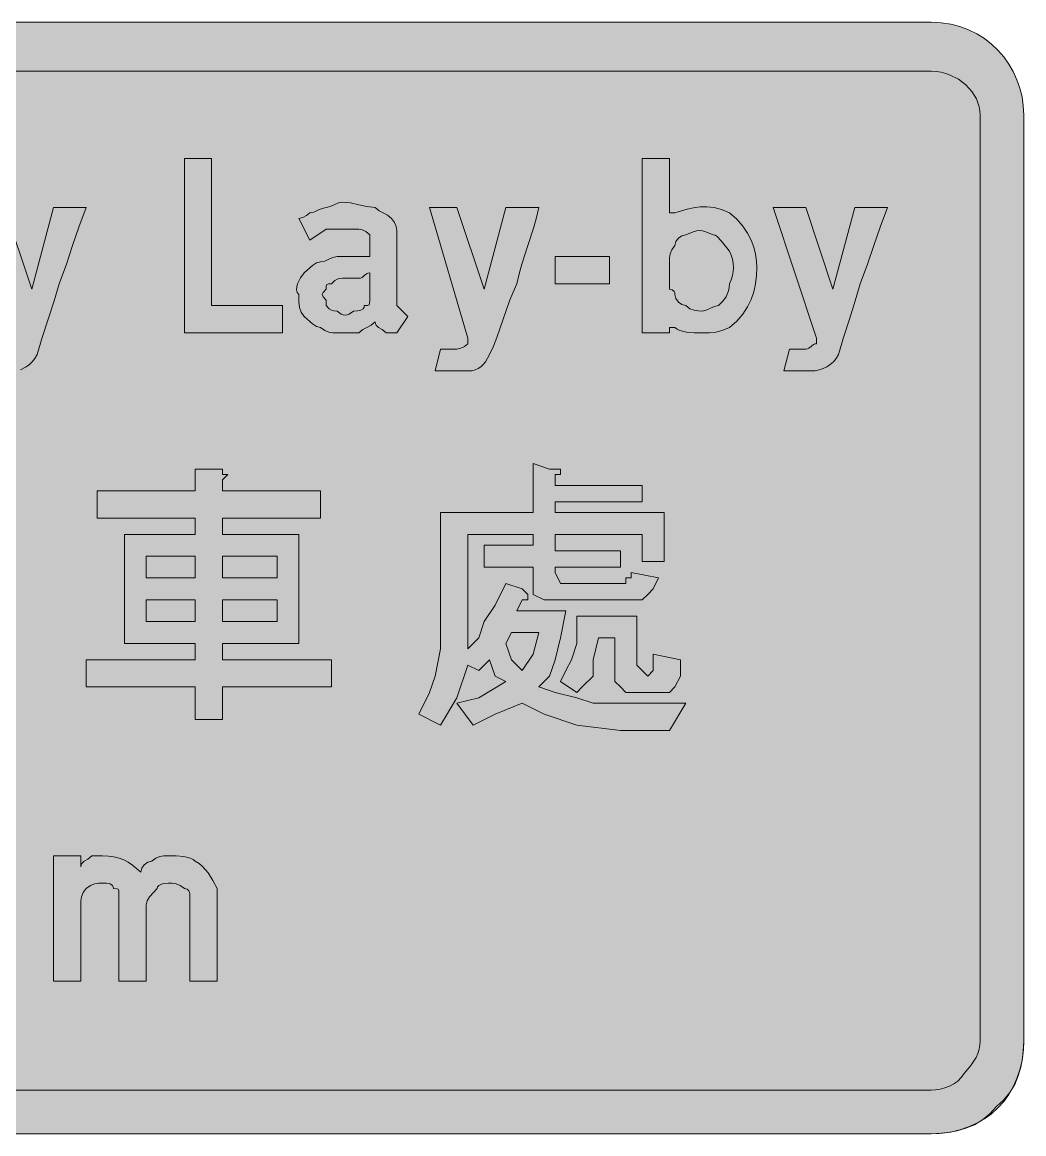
# Model space of a CAD drawing. Header units: metres. Extents: x 28 to 538, y 13 to 258.
# Drawn here: x 317.6 to 538.1, y 12.7 to 257.5 of the extents above; entities that cross this region are included whole.
import ezdxf

# ---------------------------------------------------------------- set-up
doc = ezdxf.new("R2010")
doc.units = ezdxf.units.M
for name, color, linetype, true_color in [('FILL_BLUE_0000FF', 7, 'Continuous', 0x0000ff), ('FILL_WHITE_FFFFFF', 7, 'Continuous', 0xffffff), ('STROKE_BLUE_0000FF', 7, 'Continuous', 0x0000ff)]:
    doc.layers.add(name, color=color, linetype=linetype, true_color=true_color)

msp = doc.modelspace()

# ---------------------------------------------------------------- hatches: boundary and pattern name
at = {"layer": 'FILL_BLUE_0000FF', "true_color": 0x0000ff}
h = msp.add_hatch(color=7, dxfattribs=at)
h.dxf.hatch_style = 1
h.paths.add_polyline_path([(518.76, 246.66), (519.84, 246.5), (520.87, 246.25), (521.87, 245.89), (523.7, 244.95), (525.3, 243.72), (526.61, 242.27), (527.61, 240.64), (528.23, 238.91), (528.39, 238.02), (528.45, 237.12), (528.45, 33.12), (528.39, 32.22), (528.23, 31.32), (527.94, 30.42), (527.55, 29.52), (526.43, 27.72), (524.85, 25.92), (524.29, 25.08), (523.56, 24.34), (522.68, 23.73), (521.7, 23.22), (520.67, 22.83), (519.62, 22.54), (518.6, 22.38), (517.65, 22.32), (48.45, 22.32), (47.55, 22.38), (46.65, 22.54), (45.75, 22.83), (44.85, 23.22), (43.05, 24.34), (41.25, 25.92), (39.67, 27.72), (38.55, 29.52), (38.16, 30.42), (37.87, 31.32), (37.71, 32.22), (37.65, 33.12), (37.65, 237.12), (37.84, 238.02), (38.25, 238.92), (38.66, 239.82), (38.85, 240.72), (39.06, 241.62), (39.6, 242.52), (41.25, 244.32), (42.15, 245.03), (43.05, 245.52), (43.95, 246.01), (44.85, 246.72), (48.45, 246.72), (517.65, 246.72), (518.76, 246.66)])
at = {"layer": 'FILL_WHITE_FFFFFF', "true_color": 0xffffff}
h = msp.add_hatch(color=7, dxfattribs=at)
h.dxf.hatch_style = 1
h.paths.add_polyline_path([(519.86, 257.41), (521.97, 257.09), (523.99, 256.56), (525.9, 255.85), (527.7, 254.96), (529.38, 253.91), (530.93, 252.71), (532.35, 251.37), (533.63, 249.9), (534.76, 248.32), (535.74, 246.64), (536.55, 244.86), (537.2, 243.01), (537.67, 241.1), (537.95, 239.13), (538.05, 237.12), (538.05, 33.12), (537.99, 31.27), (537.79, 29.35), (537.42, 27.4), (536.85, 25.47), (536.06, 23.59), (535.01, 21.81), (533.69, 20.18), (532.05, 18.72), (530.59, 17.08), (528.96, 15.76), (527.18, 14.71), (525.3, 13.92), (523.37, 13.35), (521.42, 12.98), (519.5, 12.78), (517.65, 12.72), (48.45, 12.72), (46.65, 12.74), (44.85, 12.87), (43.05, 13.23), (41.25, 13.92), (38.77, 14.84), (36.75, 15.87), (35.91, 16.46), (35.17, 17.13), (34.56, 17.87), (34.05, 18.72), (33.2, 19.23), (32.46, 19.84), (31.79, 20.58), (31.2, 21.42), (30.17, 23.44), (29.25, 25.92), (28.56, 27.72), (28.2, 29.52), (28.07, 31.32), (28.05, 33.12), (28.05, 237.12), (28.11, 238.92), (28.31, 240.72), (28.68, 242.52), (29.25, 244.32), (30.04, 246.12), (31.09, 247.92), (32.41, 249.72), (34.05, 251.52), (35.51, 252.81), (37.14, 253.98), (38.92, 255), (40.8, 255.87), (42.73, 256.57), (44.68, 257.09), (46.6, 257.41), (48.45, 257.52), (517.65, 257.52), (519.86, 257.41)])
h = msp.add_hatch(color=7, dxfattribs=at)
h.dxf.hatch_style = 1
h.paths.add_polyline_path([(353.25, 227.52), (359.25, 227.52), (359.25, 195.12), (374.85, 195.12), (374.85, 189.12), (353.25, 189.12), (353.25, 227.52)])
h = msp.add_hatch(color=7, dxfattribs=at)
h.dxf.hatch_style = 1
h.paths.add_polyline_path([(465.36, 216.68), (466.8, 216.87), (468.29, 216.89), (469.86, 216.7), (471.5, 216.26), (473.25, 215.52), (474.89, 214.12), (476.21, 212.63), (477.26, 211.09), (478.05, 209.52), (478.62, 207.95), (478.99, 206.41), (479.19, 204.92), (479.25, 203.52), (479.19, 201.72), (478.99, 199.94), (478.62, 198.18), (478.05, 196.47), (477.26, 194.81), (476.21, 193.23), (474.89, 191.72), (473.25, 190.32), (471.64, 189.63), (470.25, 189.27), (468.86, 189.14), (467.25, 189.12), (465.47, 189.14), (463.8, 189.27), (462.36, 189.63), (461.75, 189.92), (461.25, 190.32), (460.05, 190.32), (460.05, 189.12), (454.05, 189.12), (454.05, 227.52), (460.05, 227.52), (460.05, 215.52), (461.25, 215.52), (463.97, 216.36), (465.36, 216.68)])
h.paths.add_polyline_path([(469.05, 194.52), (469.95, 194.93), (470.85, 195.12), (471.73, 196.04), (472.5, 197.07), (473.04, 198.33), (473.2, 199.07), (473.25, 199.92), (473.64, 200.82), (473.92, 201.72), (474.09, 202.62), (474.15, 203.52), (474.09, 204.42), (473.92, 205.32), (473.64, 206.22), (473.25, 207.12), (471.45, 209.37), (470.55, 210.33), (470.1, 210.61), (469.65, 210.72), (468.04, 211.39), (467.33, 211.56), (466.65, 211.62), (465.97, 211.56), (465.26, 211.39), (463.65, 210.72), (462.77, 210.51), (462, 209.97), (461.46, 209.2), (461.25, 208.32), (460.56, 207.42), (460.2, 206.52), (460.07, 205.62), (460.05, 204.72), (460.05, 201.12), (460.05, 198.72), (460.65, 198.57), (461.06, 198.21), (461.2, 197.92), (461.25, 197.52), (461.46, 196.64), (462, 195.87), (462.77, 195.33), (463.65, 195.12), (464.55, 194.43), (465.45, 194.07), (466.35, 193.94), (467.25, 193.92), (468.15, 194.11), (469.05, 194.52)], flags=16)
h = msp.add_hatch(color=7, dxfattribs=at)
h.dxf.hatch_style = 1
h.paths.add_polyline_path([(379.33, 214.51), (380.1, 214.92), (380.85, 215.52), (381.75, 215.71), (382.65, 216.12), (383.55, 216.53), (384.45, 216.72), (385.35, 216.91), (386.25, 217.32), (387.15, 217.73), (388.05, 217.92), (389.85, 217.73), (391.65, 217.32), (393.45, 216.91), (395.25, 216.72), (396.15, 216.01), (397.05, 215.52), (397.95, 215.03), (398.85, 214.32), (399.54, 213.42), (399.9, 212.52), (400.03, 211.62), (400.05, 210.72), (400.05, 204.72), (400.05, 195.12), (401.25, 193.92), (402.45, 192.72), (400.05, 189.12), (397.65, 189.12), (396.77, 189.83), (396, 190.32), (395.46, 190.81), (395.3, 191.12), (395.25, 191.52), (394.35, 190.81), (393.45, 190.32), (392.55, 189.83), (391.65, 189.12), (386.85, 189.12), (385.95, 189.14), (385.05, 189.27), (384.15, 189.63), (383.25, 190.32), (382.35, 190.53), (381.45, 191.07), (379.65, 192.72), (378.96, 193.64), (378.6, 194.67), (378.47, 195.93), (378.45, 197.52), (378.11, 198.02), (377.96, 198.61), (377.99, 199.25), (378.15, 199.92), (378.79, 201.23), (379.65, 202.32), (381.45, 203.97), (382.35, 204.51), (383.25, 204.72), (384.15, 204.91), (385.05, 205.32), (385.95, 205.73), (386.85, 205.92), (390.45, 205.92), (394.05, 205.92), (394.05, 207.12), (394.05, 209.52), (394.05, 210.72), (393.17, 211.41), (392.4, 211.77), (391.65, 211.92), (386.85, 211.92), (385.65, 211.92), (384.45, 211.92), (380.85, 209.52), (378.45, 214.32), (379.33, 214.51)])
h.paths.add_polyline_path([(388.2, 193.08), (388.65, 193.02), (389.1, 193.08), (389.55, 193.24), (390.45, 193.92), (391.33, 193.94), (392.1, 194.07), (392.64, 194.43), (392.8, 194.72), (392.85, 195.12), (393.54, 195.14), (393.9, 195.27), (394.03, 195.63), (394.05, 196.32), (394.05, 197.52), (394.05, 202.32), (393.65, 202.27), (393.34, 202.13), (392.85, 201.72), (392.36, 201.31), (392.05, 201.17), (391.65, 201.12), (388.05, 201.12), (387.34, 201.1), (386.85, 200.97), (386.36, 200.61), (385.65, 199.92), (384.96, 199.9), (384.6, 199.77), (384.47, 199.41), (384.45, 198.72), (383.77, 198.01), (383.55, 197.52), (383.77, 197.03), (384.45, 196.32), (384.45, 195.12), (385.16, 194.43), (385.65, 194.07), (386.14, 193.94), (386.85, 193.92), (387.75, 193.24), (388.2, 193.08)], flags=16)
h = msp.add_hatch(color=7, dxfattribs=at)
h.dxf.hatch_style = 1
h.paths.add_polyline_path([(316.05, 187.92), (306.45, 216.72), (313.65, 216.72), (319.65, 198.72), (324.45, 216.72), (331.65, 216.72), (330.04, 212.41), (328.65, 208.32), (327.26, 204.23), (325.65, 199.92), (324.56, 196.13), (323.25, 192.12), (321.94, 188.11), (320.85, 184.32), (320.35, 183.48), (319.76, 182.74), (319.12, 182.13), (318.45, 181.62), (317.14, 180.94), (316.05, 180.72), (312.45, 180.72), (308.85, 180.72), (310.05, 185.52), (313.65, 185.52), (314.05, 185.57), (314.36, 185.71), (314.85, 186.12), (315.34, 186.53), (315.65, 186.67), (316.05, 186.72), (316.05, 187.92)])
h = msp.add_hatch(color=7, dxfattribs=at)
h.dxf.hatch_style = 1
h.paths.add_polyline_path([(415.65, 187.92), (407.25, 216.72), (413.25, 216.72), (419.25, 198.72), (424.05, 216.72), (431.25, 216.72), (430.75, 214.52), (430.16, 212.41), (428.85, 208.32), (427.54, 204.23), (426.95, 202.12), (426.45, 199.92), (425.6, 198.07), (424.84, 196.13), (423.45, 192.12), (422.06, 188.11), (421.3, 186.17), (420.45, 184.32), (419.53, 182.74), (419.04, 182.13), (418.5, 181.62), (417.91, 181.23), (417.24, 180.94), (416.5, 180.78), (415.65, 180.72), (412.05, 180.72), (408.45, 180.72), (409.65, 185.52), (413.25, 185.52), (414.13, 185.71), (414.9, 186.12), (415.65, 186.72), (415.65, 187.92)])
h = msp.add_hatch(color=7, dxfattribs=at)
h.dxf.hatch_style = 1
h.paths.add_polyline_path([(492.45, 187.92), (482.85, 216.72), (490.05, 216.72), (496.05, 198.72), (500.85, 216.72), (508.05, 216.72), (506.44, 212.41), (505.05, 208.32), (503.66, 204.23), (502.05, 199.92), (500.96, 196.13), (499.65, 192.12), (498.34, 188.11), (497.25, 184.32), (496.75, 183.48), (496.14, 182.74), (495.46, 182.13), (494.7, 181.62), (493.89, 181.23), (493.03, 180.94), (492.15, 180.78), (491.25, 180.72), (488.85, 180.72), (485.25, 180.72), (486.45, 185.52), (490.05, 185.52), (490.45, 185.57), (490.76, 185.71), (491.25, 186.12), (491.74, 186.53), (492.05, 186.67), (492.45, 186.72), (492.45, 187.92)])
h = msp.add_hatch(color=7, dxfattribs=at)
h.dxf.hatch_style = 1
h.paths.add_polyline_path([(446.85, 205.92), (446.85, 199.92), (434.85, 199.92), (434.85, 205.92), (446.85, 205.92)])
h = msp.add_hatch(color=7, dxfattribs=at)
h.dxf.hatch_style = 1
h.paths.add_polyline_path([(433.65, 159.12), (434.85, 159.12), (436.05, 159.12), (436.05, 157.92), (434.85, 157.92), (434.85, 155.52), (454.05, 155.52), (454.05, 151.92), (434.85, 151.92), (434.85, 149.52), (458.85, 149.52), (458.85, 138.72), (454.05, 138.72), (454.05, 144.72), (434.85, 144.72), (434.85, 141.12), (449.25, 141.12), (449.25, 137.52), (434.85, 137.52), (434.85, 136.32), (436.05, 133.92), (437.25, 133.92), (448.05, 133.92), (450.45, 133.92), (450.45, 135.12), (451.65, 135.12), (451.65, 136.32), (457.65, 135.12), (456.45, 132.72), (455.25, 131.52), (454.05, 130.32), (451.65, 130.32), (433.65, 130.32), (432.45, 130.32), (430.05, 131.52), (430.05, 132.72), (430.05, 133.92), (430.05, 137.52), (419.25, 137.52), (419.25, 142.32), (430.05, 142.32), (430.05, 144.72), (415.65, 144.72), (415.65, 126.72), (415.65, 119.52), (418.05, 121.92), (419.25, 125.52), (421.65, 129.12), (424.05, 133.92), (427.65, 132.72), (428.85, 131.52), (428.85, 130.32), (427.65, 130.32), (426.45, 127.92), (437.25, 127.92), (436.05, 121.92), (434.85, 117.12), (433.65, 113.52), (431.25, 111.12), (434.85, 109.92), (439.65, 108.72), (443.25, 107.52), (448.05, 107.52), (463.65, 107.52), (460.05, 101.52), (449.25, 101.52), (439.65, 102.72), (432.45, 105.12), (427.65, 107.52), (421.65, 105.12), (416.85, 102.72), (413.25, 107.52), (418.05, 108.72), (424.05, 112.32), (421.65, 113.52), (420.45, 117.12), (418.05, 114.72), (415.65, 115.92), (413.25, 108.72), (409.65, 102.72), (404.85, 105.12), (407.25, 109.92), (408.45, 113.52), (409.65, 119.52), (409.65, 124.32), (409.65, 149.52), (430.05, 149.52), (430.05, 160.32), (433.65, 159.12)])
h.paths.add_polyline_path([(425.25, 117.12), (427.65, 114.72), (430.05, 118.32), (431.25, 123.12), (425.25, 123.12), (424.05, 120.72), (425.25, 117.12)], flags=16)
h = msp.add_hatch(color=7, dxfattribs=at)
h.dxf.hatch_style = 1
h.paths.add_polyline_path([(362.85, 157.92), (361.65, 156.72), (361.65, 154.32), (383.25, 154.32), (383.25, 148.32), (361.65, 148.32), (361.65, 144.72), (378.45, 144.72), (378.45, 120.72), (361.65, 120.72), (361.65, 117.12), (385.65, 117.12), (385.65, 111.12), (361.65, 111.12), (361.65, 103.92), (355.65, 103.92), (355.65, 111.12), (331.65, 111.12), (331.65, 117.12), (355.65, 117.12), (355.65, 120.72), (340.05, 120.72), (340.05, 144.72), (355.65, 144.72), (355.65, 148.32), (334.05, 148.32), (334.05, 154.32), (355.65, 154.32), (355.65, 159.12), (361.65, 159.12), (361.65, 157.92), (362.85, 157.92)])
h.paths.add_polyline_path([(355.65, 135.12), (355.65, 139.92), (344.85, 139.92), (344.85, 135.12), (355.65, 135.12)], flags=16)
h.paths.add_polyline_path([(344.85, 125.52), (355.65, 125.52), (355.65, 130.32), (344.85, 130.32), (344.85, 125.52)], flags=16)
h.paths.add_polyline_path([(361.65, 139.92), (361.65, 135.12), (373.65, 135.12), (373.65, 139.92), (361.65, 139.92)], flags=16)
h.paths.add_polyline_path([(373.65, 130.32), (361.65, 130.32), (361.65, 125.52), (373.65, 125.52), (373.65, 130.32)], flags=16)
h = msp.add_hatch(color=7, dxfattribs=at)
h.dxf.hatch_style = 1
h.paths.add_polyline_path([(452.85, 126.72), (452.85, 117.12), (452.85, 115.92), (454.05, 114.72), (455.25, 113.52), (456.45, 114.72), (456.45, 118.32), (462.45, 117.12), (462.45, 113.52), (461.25, 111.12), (460.05, 109.92), (457.65, 109.92), (452.85, 109.92), (450.45, 109.92), (449.25, 111.12), (448.05, 112.32), (448.05, 114.72), (448.05, 121.92), (444.45, 121.92), (443.25, 117.12), (443.25, 113.52), (440.85, 111.12), (439.65, 109.92), (436.05, 112.32), (437.25, 114.72), (438.45, 117.12), (439.65, 120.72), (439.65, 124.32), (439.65, 126.72), (452.85, 126.72)])
h = msp.add_hatch(color=7, dxfattribs=at)
h.dxf.hatch_style = 1
h.paths.add_polyline_path([(330.45, 71.52), (330.5, 71.92), (330.66, 72.23), (331.2, 72.72), (331.97, 73.21), (332.85, 73.92), (335.25, 73.92), (336.55, 73.86), (337.74, 73.69), (338.86, 73.41), (339.9, 73.02), (340.89, 72.51), (341.83, 71.89), (343.65, 70.32), (343.86, 71.2), (344.4, 71.97), (345.17, 72.51), (346.05, 72.72), (346.95, 73.41), (347.85, 73.77), (348.75, 73.9), (349.65, 73.92), (351.43, 73.9), (353.1, 73.77), (354.54, 73.41), (355.15, 73.12), (355.65, 72.72), (356.5, 72.22), (357.24, 71.61), (358.5, 70.17), (359.53, 68.5), (360.45, 66.72), (360.45, 65.52), (360.45, 46.32), (354.45, 46.32), (354.45, 64.32), (354.45, 65.52), (354.4, 65.92), (354.26, 66.21), (353.85, 66.57), (353.25, 66.72), (352.35, 67.41), (351.45, 67.77), (350.55, 67.9), (349.65, 67.92), (348.45, 67.77), (347.63, 67.41), (347.35, 67.12), (347.25, 66.72), (345.6, 64.92), (345.06, 64.02), (344.85, 63.12), (344.85, 46.32), (338.85, 46.32), (338.85, 64.32), (338.85, 65.52), (338.83, 66.21), (338.7, 66.57), (338.34, 66.7), (337.65, 66.72), (337.6, 67.12), (337.44, 67.41), (336.9, 67.77), (336.13, 67.9), (335.25, 67.92), (334.35, 67.9), (333.45, 67.77), (332.55, 67.41), (331.65, 66.72), (330.96, 65.82), (330.6, 64.92), (330.47, 64.02), (330.45, 63.12), (330.45, 46.32), (324.45, 46.32), (324.45, 73.92), (330.45, 73.92), (330.45, 71.52)])

# ---------------------------------------------------------------- linework, layer by layer
at = {"layer": 'FILL_BLUE_0000FF', "lineweight": 0, "true_color": 0x0000ff}
msp.add_lwpolyline([(48.45, 246.72), (517.65, 246.72), (518.76, 246.66), (519.84, 246.5), (520.87, 246.25), (521.87, 245.89), (523.7, 244.95), (525.3, 243.72), (526.61, 242.27), (527.61, 240.64), (528.23, 238.91), (528.39, 238.02), (528.45, 237.12), (528.45, 33.12), (528.39, 32.22), (528.23, 31.32), (527.94, 30.42), (527.55, 29.52), (526.43, 27.72), (524.85, 25.92), (524.29, 25.08), (523.56, 24.34), (522.68, 23.73), (521.7, 23.22), (520.67, 22.83), (519.62, 22.54), (518.6, 22.38), (517.65, 22.32), (48.45, 22.32)], dxfattribs=at)
at = {"layer": 'FILL_WHITE_FFFFFF', "lineweight": 0, "true_color": 0xffffff}
for points in [[(48.45, 257.52), (517.65, 257.52), (519.86, 257.41), (521.97, 257.09), (523.99, 256.56), (525.9, 255.85), (527.7, 254.96), (529.38, 253.91), (530.93, 252.71), (532.35, 251.37), (533.63, 249.9), (534.76, 248.32), (535.74, 246.64), (536.55, 244.86), (537.2, 243.01), (537.67, 241.1), (537.95, 239.13), (538.05, 237.12), (538.05, 33.12), (537.99, 31.27), (537.79, 29.35), (537.42, 27.4), (536.85, 25.47), (536.06, 23.59), (535.01, 21.81), (533.69, 20.18), (532.05, 18.72), (530.59, 17.08), (528.96, 15.76), (527.18, 14.71), (525.3, 13.92), (523.37, 13.35), (521.42, 12.98), (519.5, 12.78), (517.65, 12.72), (48.45, 12.72)], [(313.65, 216.72), (319.65, 198.72), (324.45, 216.72), (331.65, 216.72), (330.04, 212.41), (328.65, 208.32), (327.26, 204.23), (325.65, 199.92), (324.56, 196.13), (323.25, 192.12), (321.94, 188.11), (320.85, 184.32), (320.35, 183.48), (319.76, 182.74), (319.12, 182.13), (318.45, 181.62), (317.14, 180.94)]]:
    msp.add_lwpolyline(points, dxfattribs=at)
for points in [[(353.25, 227.52), (359.25, 227.52), (359.25, 195.12), (374.85, 195.12), (374.85, 189.12), (353.25, 189.12)], [(465.36, 216.68), (466.8, 216.87), (468.29, 216.89), (469.86, 216.7), (471.5, 216.26), (473.25, 215.52), (474.89, 214.12), (476.21, 212.63), (477.26, 211.09), (478.05, 209.52), (478.62, 207.95), (478.99, 206.41), (479.19, 204.92), (479.25, 203.52), (479.19, 201.72), (478.99, 199.94), (478.62, 198.18), (478.05, 196.47), (477.26, 194.81), (476.21, 193.23), (474.89, 191.72), (473.25, 190.32), (471.64, 189.63), (470.25, 189.27), (468.86, 189.14), (467.25, 189.12), (465.47, 189.14), (463.8, 189.27), (462.36, 189.63), (461.75, 189.92), (461.25, 190.32), (460.05, 190.32), (460.05, 189.12), (454.05, 189.12), (454.05, 227.52), (460.05, 227.52), (460.05, 215.52), (461.25, 215.52), (463.97, 216.36)], [(379.33, 214.51), (380.1, 214.92), (380.85, 215.52), (381.75, 215.71), (382.65, 216.12), (383.55, 216.53), (384.45, 216.72), (385.35, 216.91), (386.25, 217.32), (387.15, 217.73), (388.05, 217.92), (389.85, 217.73), (391.65, 217.32), (393.45, 216.91), (395.25, 216.72), (396.15, 216.01), (397.05, 215.52), (397.95, 215.03), (398.85, 214.32), (399.54, 213.42), (399.9, 212.52), (400.03, 211.62), (400.05, 210.72), (400.05, 204.72), (400.05, 195.12), (401.25, 193.92), (402.45, 192.72), (400.05, 189.12), (397.65, 189.12), (396.77, 189.83), (396, 190.32), (395.46, 190.81), (395.3, 191.12), (395.25, 191.52), (394.35, 190.81), (393.45, 190.32), (392.55, 189.83), (391.65, 189.12), (386.85, 189.12), (385.95, 189.14), (385.05, 189.27), (384.15, 189.63), (383.25, 190.32), (382.35, 190.53), (381.45, 191.07), (379.65, 192.72), (378.96, 193.64), (378.6, 194.67), (378.47, 195.93), (378.45, 197.52), (378.11, 198.02), (377.96, 198.61), (377.99, 199.25), (378.15, 199.92), (378.79, 201.23), (379.65, 202.32), (381.45, 203.97), (382.35, 204.51), (383.25, 204.72), (384.15, 204.91), (385.05, 205.32), (385.95, 205.73), (386.85, 205.92), (390.45, 205.92), (394.05, 205.92), (394.05, 207.12), (394.05, 209.52), (394.05, 210.72), (393.17, 211.41), (392.4, 211.77), (391.65, 211.92), (386.85, 211.92), (385.65, 211.92), (384.45, 211.92), (380.85, 209.52), (378.45, 214.32)], [(415.65, 187.92), (407.25, 216.72), (413.25, 216.72), (419.25, 198.72), (424.05, 216.72), (431.25, 216.72), (430.75, 214.52), (430.16, 212.41), (428.85, 208.32), (427.54, 204.23), (426.95, 202.12), (426.45, 199.92), (425.6, 198.07), (424.84, 196.13), (423.45, 192.12), (422.06, 188.11), (421.3, 186.17), (420.45, 184.32), (419.53, 182.74), (419.04, 182.13), (418.5, 181.62), (417.91, 181.23), (417.24, 180.94), (416.5, 180.78), (415.65, 180.72), (412.05, 180.72), (408.45, 180.72), (409.65, 185.52), (413.25, 185.52), (414.13, 185.71), (414.9, 186.12), (415.65, 186.72)], [(492.45, 187.92), (482.85, 216.72), (490.05, 216.72), (496.05, 198.72), (500.85, 216.72), (508.05, 216.72), (506.44, 212.41), (505.05, 208.32), (503.66, 204.23), (502.05, 199.92), (500.96, 196.13), (499.65, 192.12), (498.34, 188.11), (497.25, 184.32), (496.75, 183.48), (496.14, 182.74), (495.46, 182.13), (494.7, 181.62), (493.89, 181.23), (493.03, 180.94), (492.15, 180.78), (491.25, 180.72), (488.85, 180.72), (485.25, 180.72), (486.45, 185.52), (490.05, 185.52), (490.45, 185.57), (490.76, 185.71), (491.25, 186.12), (491.74, 186.53), (492.05, 186.67), (492.45, 186.72)], [(469.05, 194.52), (469.95, 194.93), (470.85, 195.12), (471.73, 196.04), (472.5, 197.07), (473.04, 198.33), (473.2, 199.07), (473.25, 199.92), (473.64, 200.82), (473.92, 201.72), (474.09, 202.62), (474.15, 203.52), (474.09, 204.42), (473.92, 205.32), (473.64, 206.22), (473.25, 207.12), (471.45, 209.37), (470.55, 210.33), (470.1, 210.61), (469.65, 210.72), (468.04, 211.39), (467.33, 211.56), (466.65, 211.62), (465.97, 211.56), (465.26, 211.39), (463.65, 210.72), (462.77, 210.51), (462, 209.97), (461.46, 209.2), (461.25, 208.32), (460.56, 207.42), (460.2, 206.52), (460.07, 205.62), (460.05, 204.72), (460.05, 201.12), (460.05, 198.72), (460.65, 198.57), (461.06, 198.21), (461.2, 197.92), (461.25, 197.52), (461.46, 196.64), (462, 195.87), (462.77, 195.33), (463.65, 195.12), (464.55, 194.43), (465.45, 194.07), (466.35, 193.94), (467.25, 193.92), (468.15, 194.11)], [(446.85, 205.92), (446.85, 199.92), (434.85, 199.92), (434.85, 205.92)], [(388.2, 193.08), (388.65, 193.02), (389.1, 193.08), (389.55, 193.24), (390.45, 193.92), (391.33, 193.94), (392.1, 194.07), (392.64, 194.43), (392.8, 194.72), (392.85, 195.12), (393.54, 195.14), (393.9, 195.27), (394.03, 195.63), (394.05, 196.32), (394.05, 197.52), (394.05, 202.32), (393.65, 202.27), (393.34, 202.13), (392.85, 201.72), (392.36, 201.31), (392.05, 201.17), (391.65, 201.12), (388.05, 201.12), (387.34, 201.1), (386.85, 200.97), (386.36, 200.61), (385.65, 199.92), (384.96, 199.9), (384.6, 199.77), (384.47, 199.41), (384.45, 198.72), (383.77, 198.01), (383.55, 197.52), (383.77, 197.03), (384.45, 196.32), (384.45, 195.12), (385.16, 194.43), (385.65, 194.07), (386.14, 193.94), (386.85, 193.92), (387.75, 193.24)], [(433.65, 159.12), (434.85, 159.12), (436.05, 159.12), (436.05, 157.92), (434.85, 157.92), (434.85, 155.52), (454.05, 155.52), (454.05, 151.92), (434.85, 151.92), (434.85, 149.52), (458.85, 149.52), (458.85, 138.72), (454.05, 138.72), (454.05, 144.72), (434.85, 144.72), (434.85, 141.12), (449.25, 141.12), (449.25, 137.52), (434.85, 137.52), (434.85, 136.32), (436.05, 133.92), (437.25, 133.92), (448.05, 133.92), (450.45, 133.92), (450.45, 135.12), (451.65, 135.12), (451.65, 136.32), (457.65, 135.12), (456.45, 132.72), (455.25, 131.52), (454.05, 130.32), (451.65, 130.32), (433.65, 130.32), (432.45, 130.32), (430.05, 131.52), (430.05, 132.72), (430.05, 133.92), (430.05, 137.52), (419.25, 137.52), (419.25, 142.32), (430.05, 142.32), (430.05, 144.72), (415.65, 144.72), (415.65, 126.72), (415.65, 119.52), (418.05, 121.92), (419.25, 125.52), (421.65, 129.12), (424.05, 133.92), (427.65, 132.72), (428.85, 131.52), (428.85, 130.32), (427.65, 130.32), (426.45, 127.92), (437.25, 127.92), (436.05, 121.92), (434.85, 117.12), (433.65, 113.52), (431.25, 111.12), (434.85, 109.92), (439.65, 108.72), (443.25, 107.52), (448.05, 107.52), (463.65, 107.52), (460.05, 101.52), (449.25, 101.52), (439.65, 102.72), (432.45, 105.12), (427.65, 107.52), (421.65, 105.12), (416.85, 102.72), (413.25, 107.52), (418.05, 108.72), (424.05, 112.32), (421.65, 113.52), (420.45, 117.12), (418.05, 114.72), (415.65, 115.92), (413.25, 108.72), (409.65, 102.72), (404.85, 105.12), (407.25, 109.92), (408.45, 113.52), (409.65, 119.52), (409.65, 124.32), (409.65, 149.52), (430.05, 149.52), (430.05, 160.32)], [(362.85, 157.92), (361.65, 156.72), (361.65, 154.32), (383.25, 154.32), (383.25, 148.32), (361.65, 148.32), (361.65, 144.72), (378.45, 144.72), (378.45, 120.72), (361.65, 120.72), (361.65, 117.12), (385.65, 117.12), (385.65, 111.12), (361.65, 111.12), (361.65, 103.92), (355.65, 103.92), (355.65, 111.12), (331.65, 111.12), (331.65, 117.12), (355.65, 117.12), (355.65, 120.72), (340.05, 120.72), (340.05, 144.72), (355.65, 144.72), (355.65, 148.32), (334.05, 148.32), (334.05, 154.32), (355.65, 154.32), (355.65, 159.12), (361.65, 159.12), (361.65, 157.92)], [(355.65, 135.12), (355.65, 139.92), (344.85, 139.92), (344.85, 135.12)], [(361.65, 139.92), (361.65, 135.12), (373.65, 135.12), (373.65, 139.92)], [(344.85, 125.52), (355.65, 125.52), (355.65, 130.32), (344.85, 130.32)], [(373.65, 130.32), (361.65, 130.32), (361.65, 125.52), (373.65, 125.52)], [(452.85, 126.72), (452.85, 117.12), (452.85, 115.92), (454.05, 114.72), (455.25, 113.52), (456.45, 114.72), (456.45, 118.32), (462.45, 117.12), (462.45, 113.52), (461.25, 111.12), (460.05, 109.92), (457.65, 109.92), (452.85, 109.92), (450.45, 109.92), (449.25, 111.12), (448.05, 112.32), (448.05, 114.72), (448.05, 121.92), (444.45, 121.92), (443.25, 117.12), (443.25, 113.52), (440.85, 111.12), (439.65, 109.92), (436.05, 112.32), (437.25, 114.72), (438.45, 117.12), (439.65, 120.72), (439.65, 124.32), (439.65, 126.72)], [(425.25, 117.12), (427.65, 114.72), (430.05, 118.32), (431.25, 123.12), (425.25, 123.12), (424.05, 120.72)], [(330.45, 71.52), (330.5, 71.92), (330.66, 72.23), (331.2, 72.72), (331.97, 73.21), (332.85, 73.92), (335.25, 73.92), (336.55, 73.86), (337.74, 73.69), (338.86, 73.41), (339.9, 73.02), (340.89, 72.51), (341.83, 71.89), (343.65, 70.32), (343.86, 71.2), (344.4, 71.97), (345.17, 72.51), (346.05, 72.72), (346.95, 73.41), (347.85, 73.77), (348.75, 73.9), (349.65, 73.92), (351.43, 73.9), (353.1, 73.77), (354.54, 73.41), (355.15, 73.12), (355.65, 72.72), (356.5, 72.22), (357.24, 71.61), (358.5, 70.17), (359.53, 68.5), (360.45, 66.72), (360.45, 65.52), (360.45, 46.32), (354.45, 46.32), (354.45, 64.32), (354.45, 65.52), (354.4, 65.92), (354.26, 66.21), (353.85, 66.57), (353.25, 66.72), (352.35, 67.41), (351.45, 67.77), (350.55, 67.9), (349.65, 67.92), (348.45, 67.77), (347.63, 67.41), (347.35, 67.12), (347.25, 66.72), (345.6, 64.92), (345.06, 64.02), (344.85, 63.12), (344.85, 46.32), (338.85, 46.32), (338.85, 64.32), (338.85, 65.52), (338.83, 66.21), (338.7, 66.57), (338.34, 66.7), (337.65, 66.72), (337.6, 67.12), (337.44, 67.41), (336.9, 67.77), (336.13, 67.9), (335.25, 67.92), (334.35, 67.9), (333.45, 67.77), (332.55, 67.41), (331.65, 66.72), (330.96, 65.82), (330.6, 64.92), (330.47, 64.02), (330.45, 63.12), (330.45, 46.32), (324.45, 46.32), (324.45, 73.92), (330.45, 73.92)]]:
    msp.add_lwpolyline(points, close=True, dxfattribs=at)
at = {"layer": 'STROKE_BLUE_0000FF', "lineweight": 0, "true_color": 0x0000ff}
msp.add_lwpolyline([(48.45, 257.52), (517.65, 257.52), (519.86, 257.41), (521.97, 257.09), (523.99, 256.56), (525.9, 255.85), (527.7, 254.96), (529.38, 253.91), (530.93, 252.71), (532.35, 251.37), (533.63, 249.9), (534.76, 248.32), (535.74, 246.64), (536.55, 244.86), (537.2, 243.01), (537.67, 241.1), (537.95, 239.13), (538.05, 237.12), (538.05, 33.12), (537.95, 30.91), (537.67, 28.8), (537.2, 26.78), (536.55, 24.87), (535.74, 23.07), (534.76, 21.39), (533.63, 19.84), (532.35, 18.42), (530.93, 17.14), (529.38, 16.01), (527.7, 15.03), (525.9, 14.22), (523.99, 13.57), (521.97, 13.1), (519.86, 12.82), (517.65, 12.72), (48.45, 12.72)], dxfattribs=at)

doc.saveas('drawing.dxf')
